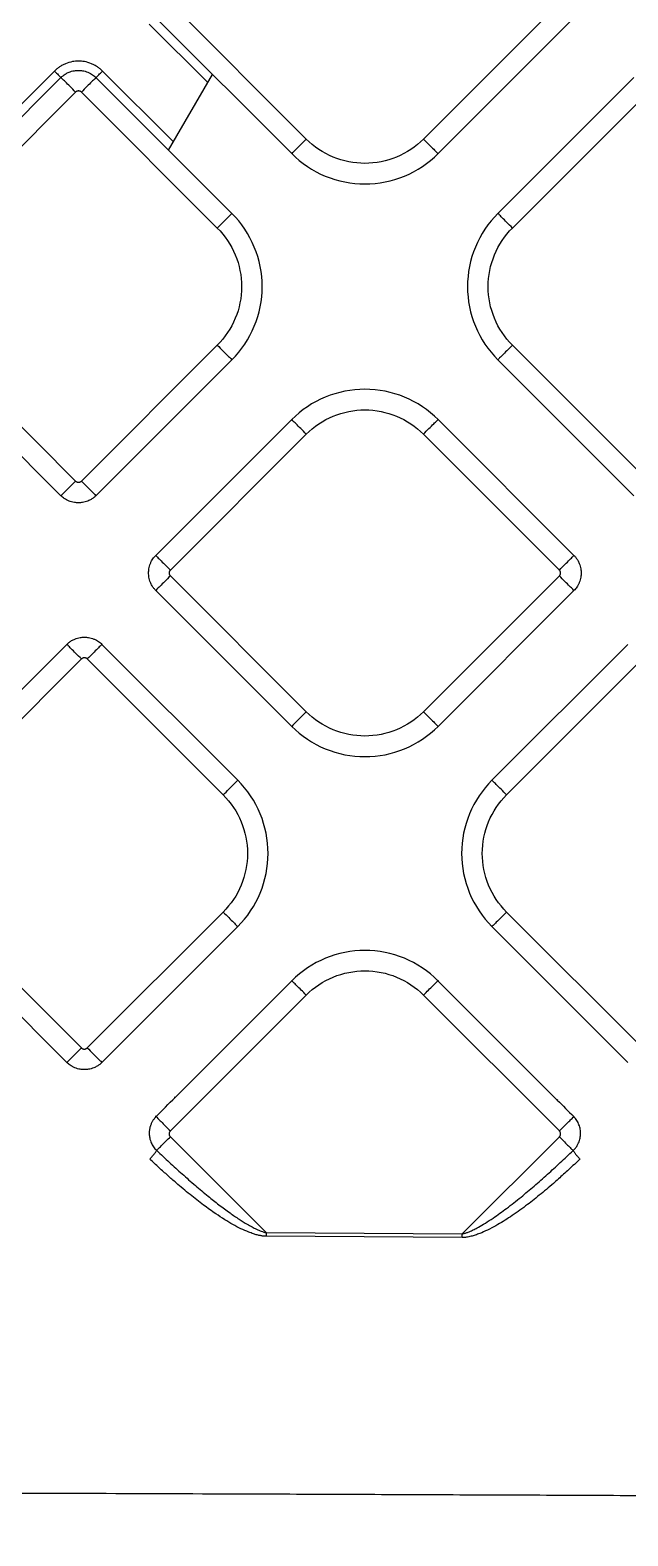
# Model space of a CAD drawing. Extents: x 525 to 609, y 649 to 778.
# Drawn here: x 562.74 to 565.64, y 686.19 to 693.49 of the extents above; entities that cross this region are included whole.
import ezdxf

# ---------------------------------------------------------------- set-up
doc = ezdxf.new("R2010")
doc.units = 0
doc.header["$MEASUREMENT"] = 0
doc.layers.add('1', color=4, linetype='Continuous')

# ---------------------------------------------------------------- blocks, each defined once
blk = doc.blocks.new('JETSETTER')
at = {"layer": '1', "color": 3, "linetype": 'Continuous', "lineweight": 25}
for p, q in [((38.9518, 23.8356), (38.293, 24.4945)), ((40.1788, 24.4945), (39.52, 23.8356)), ((38.1911, 24.3924), (38.4739, 24.1096)), ((38.2223, 24.4238), (38.8811, 23.7649)), ((39.5907, 23.7649), (40.2495, 24.4238)), ((37.7314, 24.1651), (37.0727, 23.5064)), ((38.3075, 23.8215), (37.9639, 24.1651)), ((37.7628, 24.1339), (37.104, 23.4751)), ((38.5913, 23.4751), (37.9325, 24.1339)), ((38.2845, 23.7816), (38.4969, 24.1495)), ((40.5393, 24.134), (39.8805, 23.4751)), ((37.1747, 23.4044), (37.8335, 24.0632)), ((37.8618, 24.0632), (38.5206, 23.4044)), ((39.9512, 23.4044), (40.61, 24.0633)), ((37.8335, 22.1774), (37.1747, 22.8363)), ((38.5206, 22.8363), (37.8618, 22.1774)), ((40.61, 22.1775), (39.9512, 22.8363)), ((37.104, 22.7656), (37.7628, 22.1067)), ((37.9325, 22.1067), (38.5913, 22.7656)), ((39.8805, 22.7656), (40.5393, 22.1068)), ((38.8811, 22.4758), (38.2223, 21.8169)), ((40.2495, 21.8169), (39.5906, 22.4758)), ((38.293, 21.7462), (38.9518, 22.4051)), ((39.5199, 22.4051), (40.1788, 21.7462)), ((38.9518, 21.0591), (38.293, 21.718)), ((40.1788, 21.718), (39.5199, 21.0591)), ((38.2223, 21.6473), (38.8811, 20.9884)), ((39.5906, 20.9884), (40.2495, 21.6473)), ((37.7913, 21.386), (37.1325, 20.7271)), ((38.6198, 20.7271), (37.961, 21.386)), ((40.5108, 21.3859), (39.852, 20.7271)), ((37.2032, 20.6564), (37.862, 21.3153)), ((37.8903, 21.3153), (38.5491, 20.6564)), ((39.9227, 20.6564), (40.5815, 21.3152)), ((37.862, 19.4295), (37.2032, 20.0883)), ((38.5491, 20.0883), (37.8903, 19.4295)), ((40.5815, 19.4294), (39.9227, 20.0883)), ((37.1325, 20.0176), (37.7913, 19.3588)), ((37.961, 19.3588), (38.6198, 20.0176)), ((39.852, 20.0176), (40.5108, 19.3587)), ((38.8821, 19.7553), (38.316, 19.1892)), ((38.8799, 19.7575), (38.8821, 19.7553)), ((39.5919, 19.7575), (39.5897, 19.7553)), ((40.1686, 19.1764), (39.5897, 19.7553)), ((38.293, 19.0267), (38.9518, 19.6856)), ((39.52, 19.6856), (40.1788, 19.0267)), ((38.316, 19.1892), (38.3138, 19.1914)), ((40.1708, 19.1786), (40.1686, 19.1764)), ((38.2235, 19.0963), (38.2205, 19.0987)), ((40.2512, 19.0987), (40.2484, 19.0963)), ((38.293, 18.9985), (38.7576, 18.5339)), ((39.7079, 18.5276), (40.1788, 18.9985)), ((39.7078, 18.51), (38.7574, 18.5163)), ((38.7576, 18.5339), (39.7079, 18.5276))]:
    blk.add_line(p, q, dxfattribs=at)
for points, knots in [([(37.9639, 24.1651), (37.962, 24.167), (37.9583, 24.1706), (37.9523, 24.1758), (37.9461, 24.1808), (37.9396, 24.1855), (37.9327, 24.1899), (37.9256, 24.194), (37.9182, 24.1977), (37.9023, 24.2049), (37.8788, 24.2118), (37.8475, 24.2146), (37.8163, 24.2118), (37.7901, 24.204), (37.7695, 24.1941), (37.7555, 24.1855), (37.7427, 24.176), (37.7351, 24.1687), (37.7314, 24.1651)], [0, 0, 0, 0, 0.030283, 0.060815, 0.091621, 0.122727, 0.154155, 0.18593, 0.218076, 0.250613, 0.387935, 0.50022, 0.613211, 0.749546, 0.814895, 0.878303, 0.939947, 1, 1, 1, 1]), ([(37.7314, 24.1651), (37.7375, 24.159), (37.7441, 24.1525), (37.7554, 24.1413), (37.76, 24.1368), (37.7628, 24.1339)], [0, 0, 0, 0, 0.5, 0.5, 1, 1, 1, 1]), ([(37.7628, 24.1339), (37.7644, 24.1354), (37.7676, 24.1386), (37.773, 24.1431), (37.7791, 24.1476), (37.786, 24.152), (37.7936, 24.1562), (37.8071, 24.1623), (37.8253, 24.1674), (37.8476, 24.1692), (37.87, 24.1674), (37.8896, 24.1619), (37.9055, 24.1544), (37.916, 24.1479), (37.9249, 24.1411), (37.9301, 24.1362), (37.9325, 24.1339)], [0, 0, 0, 0, 0.034707, 0.072248, 0.112595, 0.155737, 0.201682, 0.250449, 0.393045, 0.50003, 0.606972, 0.74961, 0.821642, 0.887377, 0.946846, 1, 1, 1, 1]), ([(37.9325, 24.1339), (37.9353, 24.1368), (37.9399, 24.1413), (37.9512, 24.1525), (37.9578, 24.159), (37.9639, 24.1651)], [0, 0, 0, 0, 0.5, 0.5, 1, 1, 1, 1]), ([(37.8335, 24.0632), (37.8243, 24.0724), (37.8152, 24.0815), (37.7983, 24.0985), (37.7905, 24.1063), (37.7774, 24.1193), (37.7721, 24.1246), (37.7649, 24.1318), (37.763, 24.1338), (37.7628, 24.1339)], [0, 0, 0, 0, 0.25, 0.25, 0.5, 0.5, 0.75, 0.75, 1, 1, 1, 1]), ([(37.9325, 24.1339), (37.9323, 24.1338), (37.9304, 24.1318), (37.9231, 24.1246), (37.9179, 24.1193), (37.9048, 24.1063), (37.897, 24.0985), (37.8801, 24.0815), (37.8709, 24.0724), (37.8618, 24.0632)], [0, 0, 0, 0, 0.25, 0.25, 0.5, 0.5, 0.75, 0.75, 1, 1, 1, 1]), ([(37.8618, 24.0632), (37.8611, 24.0638), (37.8599, 24.065), (37.8577, 24.0665), (37.8549, 24.0678), (37.8516, 24.0688), (37.8476, 24.0692), (37.8437, 24.0688), (37.84, 24.0677), (37.8364, 24.0659), (37.8345, 24.0641), (37.8335, 24.0632)], [0, 0, 0, 0, 0.0834784, 0.1663875, 0.2501706, 0.374789, 0.5001047, 0.6247202, 0.7500387, 0.8748413, 1, 1, 1, 1]), ([(38.8811, 23.7649), (38.8813, 23.7651), (38.8833, 23.767), (38.8905, 23.7743), (38.8958, 23.7795), (38.9088, 23.7926), (38.9166, 23.8004), (38.9335, 23.8173), (38.9427, 23.8265), (38.9518, 23.8356)], [0, 0, 0, 0, 0.25, 0.25, 0.5, 0.5, 0.75, 0.75, 1, 1, 1, 1]), ([(39.52, 23.8356), (39.4828, 23.7984), (39.4382, 23.7687), (39.3411, 23.7284), (39.2885, 23.718), (39.1833, 23.718), (39.1308, 23.7284), (39.0336, 23.7687), (38.989, 23.7984), (38.9518, 23.8356)], [0, 0, 0, 0, 0.25, 0.25, 0.5, 0.5, 0.75, 0.75, 1, 1, 1, 1]), ([(39.52, 23.8356), (39.5291, 23.8265), (39.5383, 23.8173), (39.5552, 23.8004), (39.563, 23.7926), (39.5761, 23.7795), (39.5813, 23.7743), (39.5886, 23.767), (39.5905, 23.7651), (39.5907, 23.7649)], [0, 0, 0, 0, 0.25, 0.25, 0.5, 0.5, 0.75, 0.75, 1, 1, 1, 1]), ([(38.8811, 23.7649), (38.9276, 23.7185), (38.9832, 23.6813), (39.1046, 23.631), (39.1702, 23.618), (39.3016, 23.618), (39.3672, 23.631), (39.4886, 23.6813), (39.5442, 23.7185), (39.5907, 23.7649)], [0, 0, 0, 0, 0.25, 0.25, 0.5, 0.5, 0.75, 0.75, 1, 1, 1, 1]), ([(38.5206, 23.4044), (38.5298, 23.4136), (38.5389, 23.4227), (38.5559, 23.4396), (38.5636, 23.4474), (38.5767, 23.4605), (38.582, 23.4658), (38.5892, 23.473), (38.5912, 23.4749), (38.5913, 23.4751)], [0, 0, 0, 0, 0.25, 0.25, 0.5, 0.5, 0.75, 0.75, 1, 1, 1, 1]), ([(38.5913, 22.7656), (38.6378, 22.812), (38.6749, 22.8677), (38.7252, 22.989), (38.7383, 23.0547), (38.7383, 23.186), (38.7252, 23.2517), (38.6749, 23.373), (38.6378, 23.4287), (38.5913, 23.4751)], [0, 0, 0, 0, 0.25, 0.25, 0.5, 0.5, 0.75, 0.75, 1, 1, 1, 1]), ([(39.8805, 23.4751), (39.834, 23.4287), (39.7968, 23.373), (39.7466, 23.2517), (39.7335, 23.186), (39.7335, 23.0547), (39.7466, 22.989), (39.7968, 22.8677), (39.834, 22.812), (39.8805, 22.7656)], [0, 0, 0, 0, 0.25, 0.25, 0.5, 0.5, 0.75, 0.75, 1, 1, 1, 1]), ([(39.9512, 23.4044), (39.942, 23.4136), (39.9329, 23.4227), (39.9159, 23.4397), (39.9081, 23.4475), (39.8951, 23.4605), (39.8898, 23.4658), (39.8826, 23.473), (39.8806, 23.475), (39.8805, 23.4751)], [0, 0, 0, 0, 0.25, 0.25, 0.5, 0.5, 0.75, 0.75, 1, 1, 1, 1]), ([(38.5206, 23.4044), (38.5578, 23.3672), (38.5876, 23.3227), (38.6278, 23.2255), (38.6383, 23.1729), (38.6383, 23.0677), (38.6278, 23.0152), (38.5876, 22.918), (38.5578, 22.8735), (38.5206, 22.8363)], [0, 0, 0, 0, 0.25, 0.25, 0.5, 0.5, 0.75, 0.75, 1, 1, 1, 1]), ([(39.9512, 22.8363), (39.914, 22.8735), (39.8842, 22.918), (39.844, 23.0152), (39.8335, 23.0678), (39.8335, 23.173), (39.844, 23.2255), (39.8842, 23.3227), (39.914, 23.3672), (39.9512, 23.4044)], [0, 0, 0, 0, 0.25, 0.25, 0.5, 0.5, 0.75, 0.75, 1, 1, 1, 1]), ([(38.5206, 22.8363), (38.5298, 22.8271), (38.5389, 22.818), (38.5559, 22.801), (38.5636, 22.7932), (38.5767, 22.7802), (38.582, 22.7749), (38.5892, 22.7677), (38.5912, 22.7657), (38.5913, 22.7656)], [0, 0, 0, 0, 0.25, 0.25, 0.5, 0.5, 0.75, 0.75, 1, 1, 1, 1]), ([(39.9512, 22.8363), (39.942, 22.8271), (39.9329, 22.818), (39.9159, 22.8011), (39.9081, 22.7933), (39.8951, 22.7802), (39.8898, 22.7749), (39.8826, 22.7677), (39.8806, 22.7658), (39.8805, 22.7656)], [0, 0, 0, 0, 0.25, 0.25, 0.5, 0.5, 0.75, 0.75, 1, 1, 1, 1]), ([(39.5906, 22.4758), (39.5442, 22.5222), (39.4886, 22.5594), (39.3672, 22.6097), (39.3016, 22.6227), (39.1702, 22.6227), (39.1046, 22.6097), (38.9832, 22.5594), (38.9276, 22.5222), (38.8811, 22.4758)], [0, 0, 0, 0, 0.25, 0.25, 0.5, 0.5, 0.75, 0.75, 1, 1, 1, 1]), ([(38.9518, 22.4051), (38.989, 22.4423), (39.0336, 22.472), (39.1307, 22.5123), (39.1833, 22.5227), (39.2885, 22.5227), (39.341, 22.5123), (39.4382, 22.472), (39.4828, 22.4423), (39.5199, 22.4051)], [0, 0, 0, 0, 0.25, 0.25, 0.5, 0.5, 0.75, 0.75, 1, 1, 1, 1]), ([(38.9518, 22.4051), (38.9427, 22.4142), (38.9335, 22.4234), (38.9166, 22.4403), (38.9088, 22.4481), (38.8957, 22.4612), (38.8905, 22.4664), (38.8832, 22.4737), (38.8813, 22.4756), (38.8811, 22.4758)], [0, 0, 0, 0, 0.25, 0.25, 0.5, 0.5, 0.75, 0.75, 1, 1, 1, 1]), ([(39.5199, 22.4051), (39.5291, 22.4142), (39.5382, 22.4234), (39.5552, 22.4403), (39.563, 22.4481), (39.576, 22.4612), (39.5813, 22.4664), (39.5885, 22.4737), (39.5905, 22.4756), (39.5906, 22.4758)], [0, 0, 0, 0, 0.25, 0.25, 0.5, 0.5, 0.75, 0.75, 1, 1, 1, 1]), ([(37.7628, 22.1067), (37.763, 22.1069), (37.7649, 22.1089), (37.7721, 22.1161), (37.7774, 22.1213), (37.7905, 22.1344), (37.7983, 22.1422), (37.8152, 22.1591), (37.8243, 22.1683), (37.8335, 22.1774)], [0, 0, 0, 0, 0.25, 0.25, 0.5, 0.5, 0.75, 0.75, 1, 1, 1, 1]), ([(37.8335, 22.1774), (37.8341, 22.1768), (37.8354, 22.1757), (37.8376, 22.1742), (37.8403, 22.1729), (37.8437, 22.1718), (37.8476, 22.1714), (37.8516, 22.1718), (37.8553, 22.173), (37.8588, 22.1748), (37.8608, 22.1766), (37.8618, 22.1774)], [0, 0, 0, 0, 0.083478, 0.166388, 0.250171, 0.374789, 0.500105, 0.62472, 0.750039, 0.874841, 1, 1, 1, 1]), ([(37.8618, 22.1774), (37.8709, 22.1683), (37.8801, 22.1591), (37.897, 22.1422), (37.9048, 22.1344), (37.9179, 22.1213), (37.9231, 22.1161), (37.9304, 22.1089), (37.9323, 22.1069), (37.9325, 22.1067)], [0, 0, 0, 0, 0.25, 0.25, 0.5, 0.5, 0.75, 0.75, 1, 1, 1, 1]), ([(37.9325, 22.1067), (37.9309, 22.1052), (37.9277, 22.1021), (37.9222, 22.0975), (37.9162, 22.093), (37.9093, 22.0886), (37.9017, 22.0845), (37.8882, 22.0784), (37.87, 22.0733), (37.8476, 22.0714), (37.8253, 22.0733), (37.8057, 22.0788), (37.7898, 22.0863), (37.7793, 22.0928), (37.7703, 22.0996), (37.7652, 22.1044), (37.7628, 22.1067)], [0, 0, 0, 0, 0.034707, 0.072248, 0.112595, 0.155737, 0.201682, 0.250449, 0.393045, 0.50003, 0.606972, 0.74961, 0.821642, 0.887377, 0.946846, 1, 1, 1, 1]), ([(38.2223, 21.6473), (38.2208, 21.6488), (38.2176, 21.6521), (38.2131, 21.6575), (38.2086, 21.6636), (38.2042, 21.6704), (38.2, 21.678), (38.1939, 21.6916), (38.1888, 21.7097), (38.187, 21.7321), (38.1888, 21.7545), (38.1943, 21.774), (38.2019, 21.7899), (38.2084, 21.8005), (38.2151, 21.8094), (38.22, 21.8145), (38.2223, 21.8169)], [0, 0, 0, 0, 0.034707, 0.072248, 0.112595, 0.155737, 0.201682, 0.250449, 0.393045, 0.50003, 0.606972, 0.74961, 0.821643, 0.887377, 0.946846, 1, 1, 1, 1]), ([(38.2223, 21.8169), (38.2224, 21.8168), (38.2244, 21.8148), (38.2316, 21.8076), (38.2369, 21.8023), (38.2499, 21.7893), (38.2577, 21.7815), (38.2747, 21.7645), (38.2838, 21.7554), (38.293, 21.7462)], [0, 0, 0, 0, 0.25, 0.25, 0.5, 0.5, 0.75, 0.75, 1, 1, 1, 1]), ([(40.1788, 21.7462), (40.1879, 21.7554), (40.1971, 21.7645), (40.214, 21.7815), (40.2218, 21.7893), (40.2349, 21.8023), (40.2401, 21.8076), (40.2474, 21.8148), (40.2493, 21.8168), (40.2495, 21.8169)], [0, 0, 0, 0, 0.25, 0.25, 0.5, 0.5, 0.75, 0.75, 1, 1, 1, 1]), ([(40.2495, 21.8169), (40.251, 21.8154), (40.2541, 21.8121), (40.2587, 21.8067), (40.2632, 21.8006), (40.2676, 21.7938), (40.2717, 21.7862), (40.2778, 21.7726), (40.2829, 21.7545), (40.2848, 21.7321), (40.2829, 21.7097), (40.2774, 21.6902), (40.2699, 21.6742), (40.2634, 21.6637), (40.2566, 21.6548), (40.2518, 21.6497), (40.2495, 21.6473)], [0, 0, 0, 0, 0.034707, 0.072248, 0.112595, 0.155737, 0.201682, 0.250449, 0.393045, 0.50003, 0.606972, 0.74961, 0.821643, 0.887377, 0.946846, 1, 1, 1, 1]), ([(38.293, 21.718), (38.2838, 21.7088), (38.2747, 21.6997), (38.2577, 21.6827), (38.2499, 21.6749), (38.2369, 21.6619), (38.2316, 21.6566), (38.2244, 21.6494), (38.2224, 21.6474), (38.2223, 21.6473)], [0, 0, 0, 0, 0.25, 0.25, 0.5, 0.5, 0.75, 0.75, 1, 1, 1, 1]), ([(38.293, 21.7462), (38.2924, 21.7456), (38.2912, 21.7443), (38.2898, 21.7421), (38.2884, 21.7394), (38.2874, 21.736), (38.287, 21.7321), (38.2874, 21.7282), (38.2885, 21.7244), (38.2904, 21.7209), (38.2921, 21.7189), (38.293, 21.718)], [0, 0, 0, 0, 0.083478, 0.166388, 0.250171, 0.374789, 0.500105, 0.62472, 0.750039, 0.874841, 1, 1, 1, 1]), ([(40.1788, 21.718), (40.1794, 21.7186), (40.1806, 21.7199), (40.182, 21.7221), (40.1834, 21.7248), (40.1844, 21.7282), (40.1848, 21.7321), (40.1844, 21.736), (40.1832, 21.7398), (40.1814, 21.7433), (40.1797, 21.7453), (40.1788, 21.7462)], [0, 0, 0, 0, 0.083478, 0.166388, 0.250171, 0.374789, 0.500105, 0.62472, 0.750039, 0.874841, 1, 1, 1, 1]), ([(40.2495, 21.6473), (40.2493, 21.6474), (40.2474, 21.6494), (40.2401, 21.6566), (40.2349, 21.6619), (40.2218, 21.6749), (40.214, 21.6827), (40.1971, 21.6997), (40.1879, 21.7088), (40.1788, 21.718)], [0, 0, 0, 0, 0.25, 0.25, 0.5, 0.5, 0.75, 0.75, 1, 1, 1, 1]), ([(37.7913, 21.386), (37.7929, 21.3875), (37.7961, 21.3906), (37.8015, 21.3952), (37.8076, 21.3997), (37.8145, 21.4041), (37.8221, 21.4082), (37.8356, 21.4143), (37.8538, 21.4194), (37.8761, 21.4213), (37.8985, 21.4194), (37.9181, 21.4139), (37.934, 21.4064), (37.9445, 21.3999), (37.9535, 21.3931), (37.9586, 21.3883), (37.961, 21.386)], [0, 0, 0, 0, 0.034707, 0.072248, 0.112595, 0.155737, 0.201682, 0.250449, 0.393045, 0.50003, 0.606972, 0.74961, 0.821643, 0.887377, 0.946846, 1, 1, 1, 1]), ([(37.862, 21.3153), (37.8529, 21.3244), (37.8437, 21.3336), (37.8268, 21.3505), (37.819, 21.3583), (37.8059, 21.3714), (37.8007, 21.3766), (37.7934, 21.3838), (37.7915, 21.3858), (37.7913, 21.386)], [0, 0, 0, 0, 0.25, 0.25, 0.5, 0.5, 0.75, 0.75, 1, 1, 1, 1]), ([(37.8903, 21.3153), (37.8896, 21.3159), (37.8884, 21.317), (37.8862, 21.3185), (37.8834, 21.3198), (37.8801, 21.3209), (37.8762, 21.3212), (37.8722, 21.3209), (37.8685, 21.3197), (37.8649, 21.3179), (37.863, 21.3161), (37.862, 21.3153)], [0, 0, 0, 0, 0.083478, 0.166388, 0.250171, 0.374789, 0.500105, 0.62472, 0.750039, 0.874841, 1, 1, 1, 1]), ([(37.961, 21.386), (37.9608, 21.3858), (37.9589, 21.3838), (37.9516, 21.3766), (37.9464, 21.3714), (37.9333, 21.3583), (37.9255, 21.3505), (37.9086, 21.3336), (37.8994, 21.3244), (37.8903, 21.3153)], [0, 0, 0, 0, 0.25, 0.25, 0.5, 0.5, 0.75, 0.75, 1, 1, 1, 1]), ([(38.9518, 21.0591), (38.9427, 21.05), (38.9335, 21.0408), (38.9166, 21.0239), (38.9088, 21.0161), (38.8957, 21.003), (38.8905, 20.9978), (38.8832, 20.9905), (38.8813, 20.9886), (38.8811, 20.9884)], [0, 0, 0, 0, 0.25, 0.25, 0.5, 0.5, 0.75, 0.75, 1, 1, 1, 1]), ([(39.5199, 21.0591), (39.4828, 21.0219), (39.4382, 20.9922), (39.341, 20.9519), (39.2885, 20.9415), (39.1833, 20.9415), (39.1307, 20.9519), (39.0336, 20.9922), (38.989, 21.0219), (38.9518, 21.0591)], [0, 0, 0, 0, 0.25, 0.25, 0.5, 0.5, 0.75, 0.75, 1, 1, 1, 1]), ([(39.5199, 21.0591), (39.5291, 21.05), (39.5382, 21.0408), (39.5552, 21.0239), (39.563, 21.0161), (39.576, 21.003), (39.5813, 20.9978), (39.5885, 20.9905), (39.5905, 20.9886), (39.5906, 20.9884)], [0, 0, 0, 0, 0.25, 0.25, 0.5, 0.5, 0.75, 0.75, 1, 1, 1, 1]), ([(38.8811, 20.9884), (38.9276, 20.942), (38.9832, 20.9048), (39.1046, 20.8545), (39.1702, 20.8415), (39.3016, 20.8415), (39.3672, 20.8545), (39.4886, 20.9048), (39.5442, 20.942), (39.5906, 20.9884)], [0, 0, 0, 0, 0.25, 0.25, 0.5, 0.5, 0.75, 0.75, 1, 1, 1, 1]), ([(38.5491, 20.6564), (38.5583, 20.6656), (38.5674, 20.6747), (38.5844, 20.6917), (38.5922, 20.6995), (38.6052, 20.7125), (38.6105, 20.7178), (38.6177, 20.725), (38.6197, 20.727), (38.6198, 20.7271)], [0, 0, 0, 0, 0.25, 0.25, 0.5, 0.5, 0.75, 0.75, 1, 1, 1, 1]), ([(38.6198, 20.0176), (38.6663, 20.064), (38.7035, 20.1197), (38.7537, 20.241), (38.7668, 20.3067), (38.7668, 20.438), (38.7537, 20.5037), (38.7035, 20.625), (38.6663, 20.6807), (38.6198, 20.7271)], [0, 0, 0, 0, 0.25, 0.25, 0.5, 0.5, 0.75, 0.75, 1, 1, 1, 1]), ([(39.852, 20.7271), (39.8055, 20.6807), (39.7683, 20.625), (39.7181, 20.5037), (39.705, 20.438), (39.705, 20.3067), (39.7181, 20.241), (39.7683, 20.1197), (39.8055, 20.064), (39.852, 20.0176)], [0, 0, 0, 0, 0.25, 0.25, 0.5, 0.5, 0.75, 0.75, 1, 1, 1, 1]), ([(39.9227, 20.6564), (39.9135, 20.6656), (39.9044, 20.6747), (39.8874, 20.6916), (39.8796, 20.6994), (39.8666, 20.7125), (39.8613, 20.7178), (39.8541, 20.725), (39.8521, 20.7269), (39.852, 20.7271)], [0, 0, 0, 0, 0.25, 0.25, 0.5, 0.5, 0.75, 0.75, 1, 1, 1, 1]), ([(38.5491, 20.6564), (38.5863, 20.6192), (38.6161, 20.5747), (38.6563, 20.4775), (38.6668, 20.425), (38.6668, 20.3198), (38.6563, 20.2672), (38.6161, 20.17), (38.5863, 20.1255), (38.5491, 20.0883)], [0, 0, 0, 0, 0.25, 0.25, 0.5, 0.5, 0.75, 0.75, 1, 1, 1, 1]), ([(39.9227, 20.0883), (39.8855, 20.1255), (39.8557, 20.17), (39.8155, 20.2672), (39.805, 20.3197), (39.805, 20.4249), (39.8155, 20.4775), (39.8557, 20.5747), (39.8855, 20.6192), (39.9227, 20.6564)], [0, 0, 0, 0, 0.25, 0.25, 0.5, 0.5, 0.75, 0.75, 1, 1, 1, 1]), ([(38.5491, 20.0883), (38.5583, 20.0791), (38.5674, 20.07), (38.5844, 20.0531), (38.5922, 20.0453), (38.6052, 20.0322), (38.6105, 20.0269), (38.6177, 20.0197), (38.6197, 20.0178), (38.6198, 20.0176)], [0, 0, 0, 0, 0.25, 0.25, 0.5, 0.5, 0.75, 0.75, 1, 1, 1, 1]), ([(39.9227, 20.0883), (39.9135, 20.0791), (39.9044, 20.07), (39.8874, 20.053), (39.8796, 20.0452), (39.8666, 20.0322), (39.8613, 20.0269), (39.8541, 20.0197), (39.8521, 20.0177), (39.852, 20.0176)], [0, 0, 0, 0, 0.25, 0.25, 0.5, 0.5, 0.75, 0.75, 1, 1, 1, 1]), ([(39.5897, 19.7553), (39.5434, 19.8016), (39.4879, 19.8387), (39.3669, 19.8888), (39.3014, 19.9018), (39.1704, 19.9018), (39.1049, 19.8888), (38.9839, 19.8387), (38.9284, 19.8016), (38.8821, 19.7553)], [0, 0, 0, 0, 0.25, 0.25, 0.5, 0.5, 0.75, 0.75, 1, 1, 1, 1]), ([(38.9518, 19.6856), (38.989, 19.7228), (39.0336, 19.7525), (39.1308, 19.7928), (39.1833, 19.8032), (39.2885, 19.8032), (39.3411, 19.7928), (39.4382, 19.7525), (39.4828, 19.7228), (39.52, 19.6856)], [0, 0, 0, 0, 0.25, 0.25, 0.5, 0.5, 0.75, 0.75, 1, 1, 1, 1]), ([(38.9518, 19.6856), (38.9436, 19.6938), (38.9353, 19.7021), (38.9198, 19.7176), (38.9125, 19.7249), (38.8999, 19.7375), (38.8945, 19.7429), (38.8863, 19.7511), (38.8835, 19.7539), (38.8821, 19.7553)], [0, 0, 0, 0, 0.25, 0.25, 0.5, 0.5, 0.75, 0.75, 1, 1, 1, 1]), ([(39.52, 19.6856), (39.5282, 19.6938), (39.5365, 19.7021), (39.552, 19.7176), (39.5593, 19.7249), (39.5719, 19.7375), (39.5773, 19.7429), (39.5855, 19.7511), (39.5883, 19.7539), (39.5897, 19.7553)], [0, 0, 0, 0, 0.25, 0.25, 0.5, 0.5, 0.75, 0.75, 1, 1, 1, 1]), ([(37.7913, 19.3588), (37.7915, 19.3589), (37.7934, 19.3609), (37.8007, 19.3681), (37.8059, 19.3734), (37.819, 19.3864), (37.8268, 19.3942), (37.8437, 19.4112), (37.8529, 19.4203), (37.862, 19.4295)], [0, 0, 0, 0, 0.25, 0.25, 0.5, 0.5, 0.75, 0.75, 1, 1, 1, 1]), ([(37.862, 19.4295), (37.8627, 19.4289), (37.8639, 19.4277), (37.8661, 19.4262), (37.8689, 19.4249), (37.8722, 19.4239), (37.8761, 19.4235), (37.8801, 19.4239), (37.8838, 19.425), (37.8874, 19.4268), (37.8893, 19.4286), (37.8903, 19.4295)], [0, 0, 0, 0, 0.083478, 0.166388, 0.250171, 0.374789, 0.500105, 0.62472, 0.750039, 0.874841, 1, 1, 1, 1]), ([(37.8903, 19.4295), (37.8994, 19.4203), (37.9086, 19.4112), (37.9255, 19.3942), (37.9333, 19.3864), (37.9464, 19.3734), (37.9516, 19.3681), (37.9589, 19.3609), (37.9608, 19.3589), (37.961, 19.3588)], [0, 0, 0, 0, 0.25, 0.25, 0.5, 0.5, 0.75, 0.75, 1, 1, 1, 1]), ([(37.961, 19.3588), (37.9594, 19.3573), (37.9562, 19.3541), (37.9508, 19.3496), (37.9447, 19.3451), (37.9378, 19.3407), (37.9302, 19.3365), (37.9167, 19.3304), (37.8985, 19.3253), (37.8762, 19.3235), (37.8538, 19.3253), (37.8342, 19.3308), (37.8183, 19.3383), (37.8078, 19.3448), (37.7988, 19.3516), (37.7937, 19.3565), (37.7913, 19.3588)], [0, 0, 0, 0, 0.034707, 0.072248, 0.112595, 0.155737, 0.201682, 0.250449, 0.393045, 0.50003, 0.606972, 0.74961, 0.821643, 0.887377, 0.946846, 1, 1, 1, 1]), ([(38.2235, 19.0963), (38.2219, 19.0946), (38.2187, 19.0913), (38.2143, 19.0859), (38.2103, 19.0804), (38.2067, 19.0748), (38.2035, 19.0689), (38.2006, 19.063), (38.1981, 19.057), (38.196, 19.0508), (38.1942, 19.0446), (38.1928, 19.0384), (38.1917, 19.0321), (38.191, 19.0258), (38.1906, 19.0195), (38.1905, 19.0085), (38.1924, 18.9912), (38.1982, 18.973), (38.2053, 18.9588), (38.2114, 18.9494), (38.2184, 18.9404), (38.2239, 18.935), (38.2267, 18.9322)], [0, 0, 0, 0, 0.037958, 0.0754, 0.112389, 0.148982, 0.185227, 0.221164, 0.256828, 0.292246, 0.327443, 0.362437, 0.397244, 0.431874, 0.466339, 0.500646, 0.613068, 0.749923, 0.812249, 0.874802, 0.934227, 1, 1, 1, 1]), ([(38.2235, 19.0963), (38.225, 19.0948), (38.2279, 19.0919), (38.2361, 19.0836), (38.2415, 19.0783), (38.2541, 19.0657), (38.2613, 19.0585), (38.2767, 19.0431), (38.2848, 19.0349), (38.293, 19.0267)], [0, 0, 0, 0, 0.25, 0.25, 0.5, 0.5, 0.75, 0.75, 1, 1, 1, 1]), ([(40.1788, 19.0267), (40.187, 19.0349), (40.1952, 19.0432), (40.2106, 19.0586), (40.2179, 19.0658), (40.2305, 19.0784), (40.2358, 19.0838), (40.2441, 19.092), (40.2469, 19.0949), (40.2484, 19.0963)], [0, 0, 0, 0, 0.25, 0.25, 0.5, 0.5, 0.75, 0.75, 1, 1, 1, 1]), ([(40.2455, 18.9318), (40.2467, 18.933), (40.2493, 18.9355), (40.2531, 18.9395), (40.2569, 18.9441), (40.2625, 18.9515), (40.2675, 18.9598), (40.2744, 18.9741), (40.2797, 18.991), (40.2817, 19.0098), (40.2813, 19.0241), (40.28, 19.0351), (40.2775, 19.046), (40.274, 19.0568), (40.2694, 19.0674), (40.2636, 19.0776), (40.2567, 19.0874), (40.2512, 19.0933), (40.2484, 19.0963)], [0, 0, 0, 0, 0.028232, 0.058522, 0.090863, 0.125256, 0.211531, 0.250125, 0.385722, 0.499434, 0.558962, 0.619159, 0.680081, 0.74181, 0.804465, 0.868214, 0.933289, 1, 1, 1, 1]), ([(38.2267, 18.9322), (38.2292, 18.9347), (38.2328, 18.9383), (38.242, 18.9474), (38.2475, 18.953), (38.2598, 18.9652), (38.2665, 18.9719), (38.2799, 18.9853), (38.2866, 18.9921), (38.293, 18.9985)], [0, 0, 0, 0, 0.25, 0.25, 0.5, 0.5, 0.75, 0.75, 1, 1, 1, 1]), ([(38.293, 19.0267), (38.2924, 19.0261), (38.2912, 19.0248), (38.2898, 19.0226), (38.2884, 19.0199), (38.2874, 19.0165), (38.287, 19.0126), (38.2874, 19.0087), (38.2886, 19.0049), (38.2904, 19.0014), (38.2921, 18.9994), (38.293, 18.9985)], [0, 0, 0, 0, 0.083478, 0.166388, 0.250171, 0.374789, 0.500105, 0.62472, 0.750039, 0.874841, 1, 1, 1, 1]), ([(40.1788, 18.9985), (40.1794, 18.9991), (40.1806, 19.0004), (40.182, 19.0026), (40.1834, 19.0053), (40.1844, 19.0087), (40.1848, 19.0126), (40.1844, 19.0165), (40.1833, 19.0203), (40.1814, 19.0238), (40.1797, 19.0258), (40.1788, 19.0267)], [0, 0, 0, 0, 0.083478, 0.166388, 0.250171, 0.374789, 0.500105, 0.62472, 0.750039, 0.874841, 1, 1, 1, 1]), ([(40.1788, 18.9985), (40.1853, 18.992), (40.1921, 18.9852), (40.2057, 18.9716), (40.2125, 18.9648), (40.2248, 18.9524), (40.2304, 18.9469), (40.2395, 18.9377), (40.2431, 18.9342), (40.2455, 18.9318)], [0, 0, 0, 0, 0.25, 0.25, 0.5, 0.5, 0.75, 0.75, 1, 1, 1, 1]), ([(38.1936, 18.8907), (38.1971, 18.8944), (38.2008, 18.8985), (38.2081, 18.9068), (38.2116, 18.911), (38.2178, 18.9187), (38.2204, 18.9223), (38.2245, 18.9282), (38.2259, 18.9305), (38.2267, 18.9322)], [0, 0, 0, 0, 0.25, 0.25, 0.5, 0.5, 0.75, 0.75, 1, 1, 1, 1]), ([(38.2267, 18.9322), (38.237, 18.9225), (38.2575, 18.9032), (38.2883, 18.8746), (38.319, 18.8465), (38.3607, 18.8089), (38.4128, 18.7632), (38.4724, 18.7132), (38.5285, 18.6688), (38.5782, 18.6315), (38.624, 18.6), (38.6598, 18.5778), (38.6882, 18.562), (38.707, 18.5524), (38.7219, 18.5455), (38.7337, 18.5407), (38.7454, 18.5367), (38.7536, 18.5348), (38.7576, 18.5339)], [0, 0, 0, 0, 0.063414, 0.126207, 0.188382, 0.249944, 0.378308, 0.499848, 0.599785, 0.699884, 0.779122, 0.849775, 0.88926, 0.924813, 0.944723, 0.962516, 0.981933, 1, 1, 1, 1]), ([(39.7079, 18.5276), (39.71, 18.528), (39.7141, 18.5289), (39.7205, 18.5306), (39.727, 18.5326), (39.7339, 18.5351), (39.7409, 18.5378), (39.7518, 18.5425), (39.7669, 18.5498), (39.791, 18.5625), (39.8218, 18.5807), (39.8677, 18.6108), (39.9256, 18.6526), (39.9914, 18.7046), (40.0573, 18.7601), (40.1205, 18.8159), (40.1835, 18.8734), (40.2247, 18.9122), (40.2455, 18.9318)], [0, 0, 0, 0, 0.009149, 0.018782, 0.028915, 0.039563, 0.05074, 0.062456, 0.091591, 0.125019, 0.183054, 0.25006, 0.368223, 0.500042, 0.622133, 0.750008, 0.873752, 1, 1, 1, 1]), ([(40.2455, 18.9318), (40.2462, 18.9302), (40.2476, 18.9279), (40.2517, 18.9221), (40.2543, 18.9185), (40.2606, 18.9108), (40.2641, 18.9066), (40.2714, 18.8983), (40.2752, 18.8942), (40.2787, 18.8905)], [0, 0, 0, 0, 0.25, 0.25, 0.5, 0.5, 0.75, 0.75, 1, 1, 1, 1]), ([(38.7574, 18.5163), (38.7552, 18.5164), (38.7507, 18.5165), (38.7439, 18.5171), (38.7368, 18.5179), (38.7296, 18.5192), (38.7221, 18.5207), (38.7106, 18.5235), (38.6943, 18.5286), (38.6677, 18.5384), (38.6344, 18.5529), (38.5954, 18.5731), (38.5547, 18.5973), (38.5072, 18.6288), (38.4511, 18.6691), (38.3868, 18.7191), (38.3296, 18.7672), (38.2799, 18.8111), (38.2375, 18.8496), (38.2085, 18.8767), (38.1936, 18.8907)], [0, 0, 0, 0, 0.009574, 0.01947, 0.029714, 0.040327, 0.051328, 0.062735, 0.09166, 0.125586, 0.185936, 0.250218, 0.317761, 0.393308, 0.500332, 0.621013, 0.750123, 0.827301, 0.910607, 1, 1, 1, 1]), ([(40.2787, 18.8905), (40.2696, 18.8819), (40.2517, 18.865), (40.2252, 18.8404), (40.1994, 18.8168), (40.1744, 18.7944), (40.1355, 18.7601), (40.083, 18.7158), (40.0137, 18.6611), (39.9441, 18.6114), (39.8819, 18.5729), (39.832, 18.5465), (39.7983, 18.5317), (39.7717, 18.522), (39.754, 18.5166), (39.7398, 18.5133), (39.7287, 18.5114), (39.7181, 18.5102), (39.7112, 18.5101), (39.7078, 18.51)], [0, 0, 0, 0, 0.053734, 0.105611, 0.155619, 0.203749, 0.249994, 0.379407, 0.49993, 0.631266, 0.749901, 0.815952, 0.874983, 0.908263, 0.93758, 0.954518, 0.970519, 0.985654, 1, 1, 1, 1]), ([(36.7355, 17.2739), (36.9193, 17.2734), (37.3195, 17.2722), (37.9684, 17.2701), (38.6025, 17.2678), (39.1891, 17.2656), (39.6992, 17.2635), (40.2145, 17.2614), (40.9423, 17.2583), (41.834, 17.2544), (42.7478, 17.2503), (43.4705, 17.2471), (44.0412, 17.2446), (44.5939, 17.2421), (44.9563, 17.2406), (45.1345, 17.2399)], [0, 0, 0, 0, 0.065672, 0.142939, 0.231812, 0.292141, 0.352484, 0.414008, 0.476216, 0.61244, 0.732511, 0.80261, 0.87056, 0.936357, 1, 1, 1, 1]), ([(45.1345, 17.2397), (44.8022, 17.1439), (44.4699, 17.0472), (43.8052, 16.852), (43.4728, 16.7536), (42.4757, 16.4558), (41.8109, 16.2536), (39.8166, 15.6377), (38.487, 15.2148), (37.1574, 14.7831)], [0, 0, 0, 0, 0.125, 0.125, 0.25, 0.25, 0.5, 0.5, 1, 1, 1, 1])]:
    blk.add_open_spline(points, degree=3, knots=knots, dxfattribs=at)
for points in [[(38.2235, 19.0963), (38.2542, 19.1273), (38.2851, 19.1583), (38.316, 19.1892)], [(40.1686, 19.1764), (40.1952, 19.1498), (40.2218, 19.1231), (40.2484, 19.0963)], [(38.7576, 18.5339), (38.7575, 18.528), (38.7575, 18.5219), (38.7574, 18.5163)], [(39.7078, 18.51), (39.7078, 18.5155), (39.7079, 18.5216), (39.7079, 18.5276)]]:
    blk.add_open_spline(points, degree=3, dxfattribs=at)

msp = doc.modelspace()

# ---------------------------------------------------------------- block references
at = {"layer": '1'}
msp.add_blockref('JETSETTER', (525.1273, 669.1243), dxfattribs=at)

doc.saveas('drawing.dxf')
